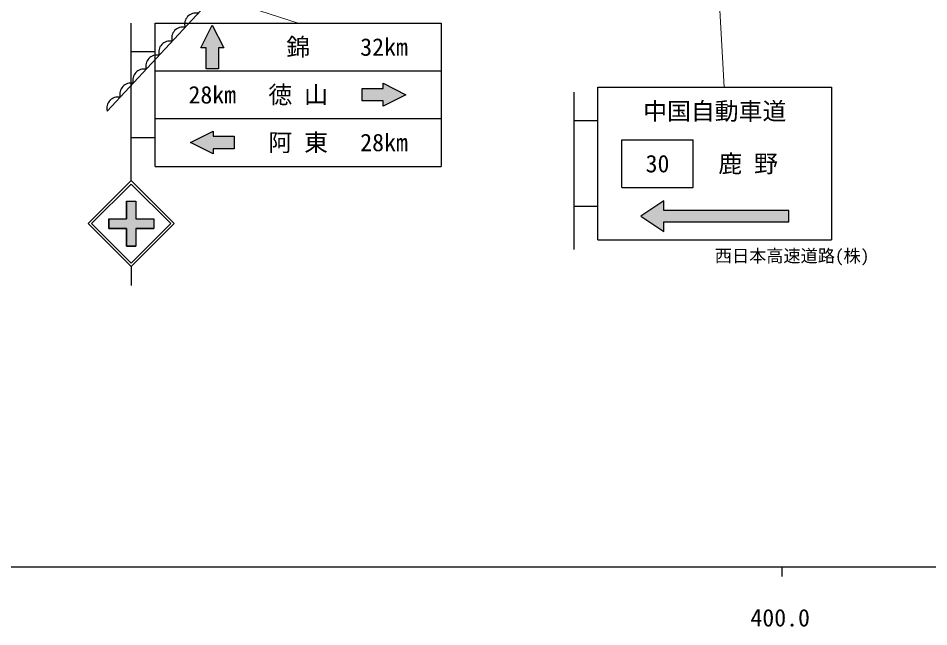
# Model space of a CAD drawing. Units: millimetres at full size, sheet at 1:1000; details may follow other scales. Extents: x 40000 to 680000, y 20000 to 380000.
# Drawn here: x 387976 to 483420, y 198715 to 262475 of the extents above; entities that cross this region are included whole.
import ezdxf
from ezdxf.enums import TextEntityAlignment as Align

# ---------------------------------------------------------------- set-up
doc = ezdxf.new("R2010")
doc.units = ezdxf.units.MM
doc.header["$LTSCALE"] = 1000
for name, color, linetype, lineweight in [('M-BGD', 7, 'Continuous', 25), ('M-STR-HTXT', 7, 'Continuous', 13), ('M-STR-STRC', 7, 'Continuous', 25), ('M-TTL-BAND', 7, 'Continuous', 25)]:
    doc.layers.add(name, color=color, linetype=linetype, lineweight=lineweight)
doc.styles.add('ＭＳ ゴシック', font='')
doc.styles.get('ＭＳ ゴシック').set_extended_font_data('MS Gothic')

msp = doc.modelspace()

# ---------------------------------------------------------------- hatches: boundary and pattern name
at = {"layer": 'M-STR-STRC'}
for points in [[(407120, 259357), (408320, 261757), (409520, 259357), (408970, 259357), (408970, 257157), (407670, 257157), (407670, 259357)], [(426220, 255657), (428620, 254457), (426220, 253257), (426220, 253807), (424020, 253807), (424020, 255107), (426220, 255107)], [(408420, 248257), (406020, 249457), (408420, 250657), (408420, 250107), (410620, 250107), (410620, 248807), (408420, 248807)], [(399321, 240457), (399320, 238597), (400320, 238597), (400321, 240457), (402180, 240457), (402180, 241457), (400321, 241457), (400321, 243317), (399321, 243317), (399321, 241457), (397460, 241457), (397460, 240457)], [(468736, 241139), (468736, 242339), (455636, 242339), (455636, 243339), (453236, 241739), (455636, 240139), (455636, 241139)]]:
    msp.add_hatch(color=256, dxfattribs=at).paths.add_polyline_path(points)

# ---------------------------------------------------------------- linework, layer by layer
at = {"layer": 'M-BGD'}
msp.add_lwpolyline([(397314, 252727), (411345, 267863), (414730, 267878)], dxfattribs=at)
for centre in [(406583, 261861), (405224, 260394), (403864, 258927), (402504, 257460), (401145, 255994), (399785, 254527), (398425, 253060)]:
    msp.add_arc(centre, 1160, 77.65446, 196.68408, dxfattribs=at)
at = {"layer": 'M-STR-HTXT'}
for p, q in [((460690, 278772), (461957, 255239)), ((395285, 269087), (417320, 261957))]:
    msp.add_line(p, q, dxfattribs=at)
at = {"layer": 'M-STR-STRC'}
for p, q in [((399820, 245457), (399820, 261957)), ((402320, 261957), (432320, 261957)), ((402320, 246957), (402320, 261957)), ((432320, 261957), (432320, 246957)), ((402320, 258957), (399820, 258957)), ((402320, 256957), (432320, 256957)), ((448736, 255239), (473236, 255239)), ((448736, 239239), (448736, 255239)), ((473236, 255239), (473236, 239239)), ((446236, 238239), (446236, 254739)), ((402320, 251957), (432320, 251957)), ((448736, 251739), (446236, 251739)), ((402320, 249957), (399820, 249957)), ((451236, 249739), (458736, 249739)), ((451236, 244739), (451236, 249739)), ((458736, 244739), (458736, 249739)), ((402320, 246957), (432320, 246957)), ((395320, 240957), (399820, 245457)), ((404320, 240957), (399820, 245457)), ((395673, 240957), (399820, 245104)), ((403967, 240957), (399820, 245104)), ((451236, 244739), (458736, 244739)), ((399321, 243317), (400321, 243317)), ((399321, 243317), (399321, 241457)), ((400321, 243317), (400321, 241457)), ((448736, 242739), (446236, 242739)), ((395320, 240957), (399820, 236457)), ((395673, 240957), (399820, 236810)), ((397460, 241457), (399321, 241457)), ((397460, 241457), (397460, 240457)), ((399820, 236810), (403967, 240957)), ((399820, 236457), (404320, 240957)), ((400321, 241457), (402180, 241457)), ((402180, 241457), (402180, 240457)), ((397460, 240457), (399321, 240457)), ((399321, 240457), (399320, 238597)), ((400321, 240457), (400320, 238597)), ((400321, 240457), (402180, 240457)), ((448736, 239239), (473236, 239239)), ((399320, 238597), (400320, 238597)), ((399820, 236457), (399820, 234457))]:
    msp.add_line(p, q, dxfattribs=at)
for points in [[(407120, 259357), (408320, 261757), (409520, 259357), (408970, 259357), (408970, 257157), (407670, 257157), (407670, 259357)], [(426220, 255657), (428620, 254457), (426220, 253257), (426220, 253807), (424020, 253807), (424020, 255107), (426220, 255107)], [(408420, 248257), (406020, 249457), (408420, 250657), (408420, 250107), (410620, 250107), (410620, 248807), (408420, 248807)], [(397460, 241457), (399321, 241457), (399321, 243317), (400321, 243317), (400321, 241457), (402180, 241457), (402180, 240457), (400321, 240457), (400320, 238597), (399320, 238597), (399321, 240457), (397460, 240457)], [(468736, 241139), (468736, 242339), (455636, 242339), (455636, 243339), (453236, 241739), (455636, 240139), (455636, 241139)]]:
    msp.add_lwpolyline(points, close=True, dxfattribs=at)
at = {"layer": 'M-TTL-BAND'}
for p, q in [((40000, 205000), (579000, 205000)), ((468000, 205000), (468000, 204000))]:
    msp.add_line(p, q, dxfattribs=at)

# ---------------------------------------------------------------- texts
at = {"layer": 'M-STR-STRC', "style": 'ＭＳ ゴシック'}
for s, p in [('錦', (417320, 259457)), ('32km', (426320, 259457)), ('28km', (408320, 254457)), ('徳 山', (417320, 254457)), ('中国自動車道', (460986, 252739)), ('阿 東', (417320, 249457)), ('28km', (426320, 249457)), ('鹿 野', (464486, 247239)), ('30', (454986, 247239))]:
    msp.add_text(s, height=1833, dxfattribs=at).set_placement(p, align=Align.MIDDLE_CENTER)
msp.add_text('西日本高速道路(株)', height=1320, dxfattribs=at).set_placement((460986, 238239), align=Align.TOP_LEFT)
at = {"layer": 'M-TTL-BAND', "style": 'ＭＳ ゴシック'}
msp.add_text('400.0', height=1833, dxfattribs=at).set_placement((467844, 198195), align=Align.BOTTOM_CENTER)

doc.saveas('drawing.dxf')
